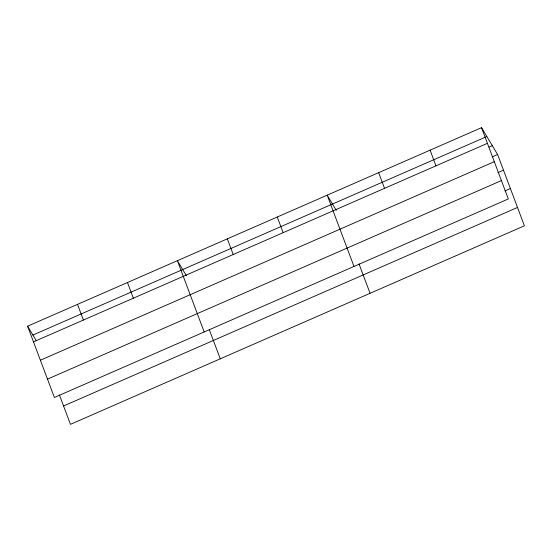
<?xml version="1.0" encoding="UTF-8"?>
<svg xmlns="http://www.w3.org/2000/svg" width="552" height="552" viewBox="0 0 552 552"><rect width="100%" height="100%" fill="white"/><g stroke="black" fill="none" stroke-linecap="round" stroke-linejoin="round"><path stroke-width="0.83" d="M481.53 127.664L508.323 198.941L54.393 397.481L27.6 326.204L481.53 127.664L497.607 154.519L524.4 225.796L70.47 424.336L59.43 394.956M32.906 335.064L486.836 136.523M33.493 341.874L487.416 143.334M489.182 147.018L492.301 145.652M492.149 156.906L497.607 154.519M40.386 360.228L494.316 161.681M498.042 172.569L503.5 170.182M47.493 379.134L501.423 180.587M504.942 190.923L510.393 188.536M63.577 405.982L517.5 207.442M336.285 210.353L327.191 195.167L353.984 266.443M186.486 275.869L177.399 260.689L204.185 331.966M27.6 326.204L36.273 340.688M430.084 150.165L435.97 165.835M378.637 172.666L384.53 188.335M359.021 263.918L370.068 293.298M277.263 217.005L283.148 232.675M227.327 238.85L233.22 254.513M209.222 329.434L220.269 358.821M127.464 282.527L133.356 298.197M77.535 304.366L83.421 320.036"/></g></svg>
